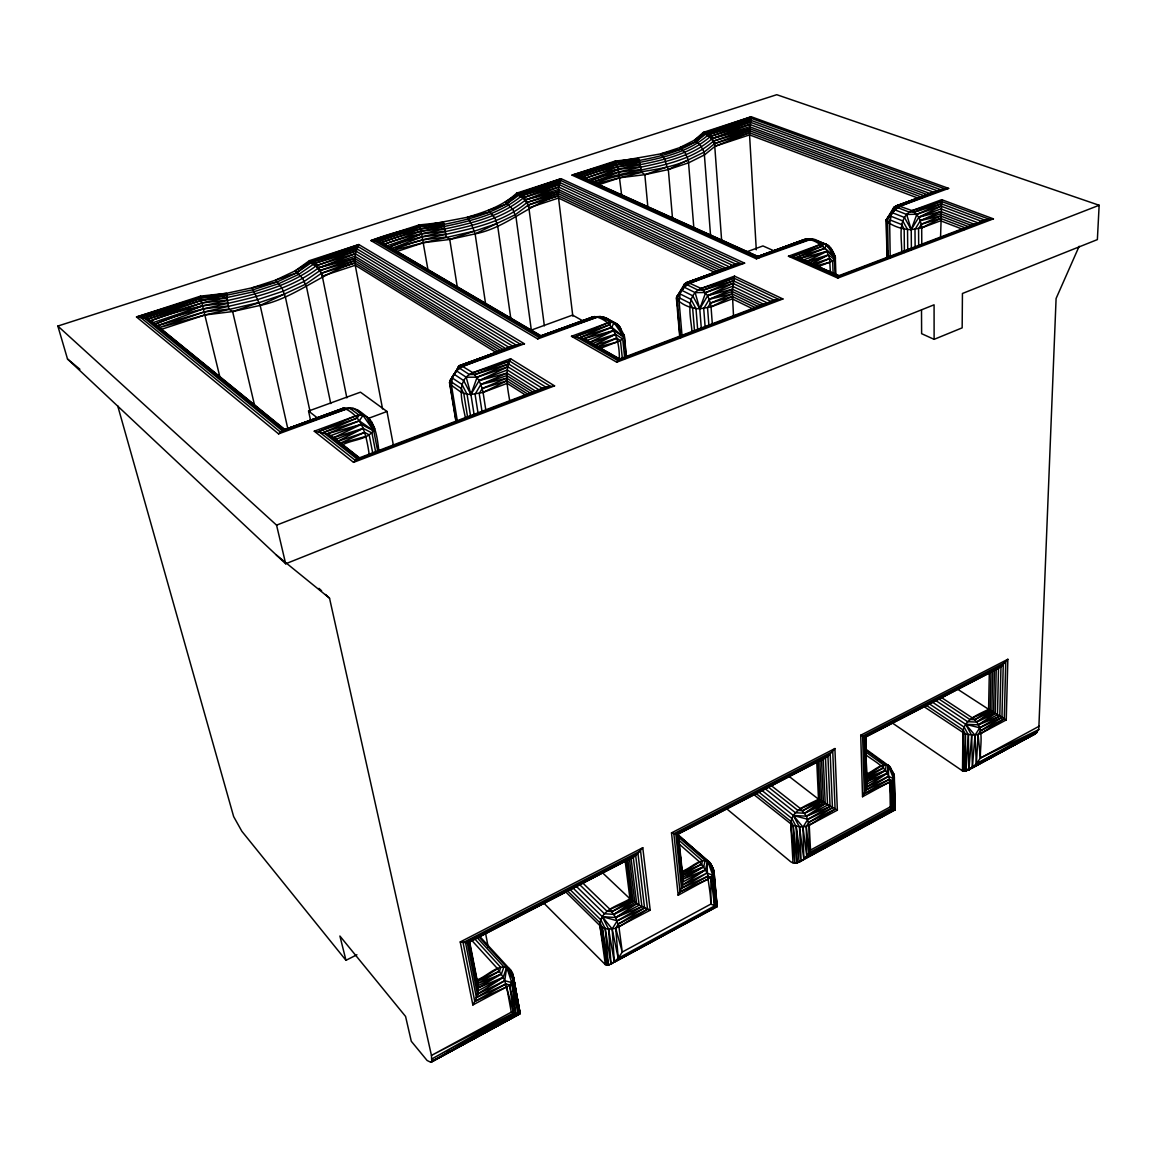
<?xml version="1.0" encoding="UTF-8"?>
<svg xmlns="http://www.w3.org/2000/svg" width="1157" height="1157" viewBox="0 0 1157 1157"><rect width="100%" height="100%" fill="white"/><g stroke="black" fill="none" stroke-linecap="round" stroke-linejoin="round"><path stroke-width="1.5" d="M940.569 237.011L941.726 199.684L993.415 218.861L837.798 278.085L788.467 256.232L820.284 244.489C828.73 241.22 833.763 251.633 835.397 258.054L832.678 261.005L818.288 266.66M382.577 408.956L355.242 265.257L355.3 253.701L358.844 244.561L524.439 343.803L462.988 366.306L456.393 370.79L449.523 382.562L456.003 421.698M677.178 833.879L710.817 863.932L713.912 870.57L717.21 906.654L608.38 965.184L605.386 964.692L599.89 925.614C599.586 909.677 619.472 905.381 629.958 898.772L639.17 905.193L650.205 910.197L642.771 847.719L460.24 941.943L472.866 1004.956L506.65 986.907C513.245 984.072 515.704 975.655 510.685 970.116C500.07 960.108 486.302 977.882 476.106 980.066C481.023 987.774 476.814 997.753 472.866 1004.956M677.944 835.021L709.516 862.066L713.912 870.57L712.828 875.227L710.991 877.324L710.788 904.109L622.264 952.052L618.214 958.256L611.041 964.345L605.198 928.507L600.714 919.714L569.88 889.429M865.465 774.351C873.043 772.196 879.768 763.186 888.243 765.298L894.303 776.651L894.853 810.131L891.859 807.919L892.076 780.57C895.344 777.996 894.679 772.919 891.237 770.822M1079.163 246.267L1056.095 298.492L1038.769 729.575L1035.168 733.871L968.901 769.882L964.186 771.112L962.508 770.895L962.884 732.757C963.579 719.278 978.75 714.491 988.599 709.299L1006.243 719.929L1007.848 659.273L860.721 735.216L862.543 796.725L892.076 780.57L889.487 779.341C887.245 767.525 875.314 761.971 866.651 755.463M509.774 401.19C507.475 387.393 504.163 372.033 510.613 358.742L554.55 385.86L353.536 462.352L314.256 431.185L355.213 416.072C375.345 409.925 377.327 439.371 379.019 451.895M726.466 808.613L789.103 860.418C794.671 866.376 802.987 861.025 806.747 855.717L893.19 808.801L893.609 778.704L888.243 765.298L890.861 768.422M572.816 316.165L558.296 195.851L558.643 187.058L561.102 178.684L744.602 263.145L690.165 283.089L684.206 287.211L676.614 297.147L676.455 298.752L679.709 336.528M760.887 789.624L793.384 815.483L802.972 827.096L806.747 855.717L808.757 852.984L809.235 825.201L806.472 816.177L800.528 808.671L770.75 785.198M928.362 703.21L964.186 727.146L968.409 734.97L968.901 769.882L976.363 763.837L980.398 758.052C979.834 745.036 985.33 726.958 972.343 717.89L940.858 697.136M989.322 672.448L988.599 709.299L956.969 688.791M938.472 698.712L969.928 719.509L974.57 719.697L990.175 710.311L990.956 671.407M934.74 699.855L967.657 721.693L976.624 722.069L991.853 711.367L992.706 669.903L1000.964 666.794L1007.848 659.273M733.567 316.917L732.265 291.506L734.521 276.133L782.913 298.969L616.739 362.199L571.5 336.282L607.353 323.049C612.617 320.908 618.995 323.57 620.89 328.993M756.288 249.811L749.432 132.766L751.255 116.756L948.639 188.403L900.334 206.091L894.939 209.894L886.305 219.801L886.942 257.736M931.327 701.417L965.705 724.296L978.388 724.832L995.251 713.464L996.22 669.339M1027.647 736.922L1035.168 733.871L972.386 767.669L974.989 735.245L979.733 727.796L999.793 716.197L1000.964 666.794L865.132 737.067L860.721 735.216M1001.948 717.47L979.733 727.796L965.705 724.296L971.678 735.36L972.386 767.669L1037.337 732.222L976.363 763.837L978.099 734.623L980.558 730.761L1001.948 717.47L1003.249 664.87L864.207 736.778L865.725 790.072L862.543 796.725M924.154 706.753L965.415 734.073L974.989 735.245L980.803 733.524L1004.29 718.83L1005.737 662.18L862.645 736.127L864.308 793.543L889.82 782.146L889.487 779.341L865.725 790.072L866.955 784.142L865.436 736.532L881.359 728.288M968.944 768.566L964.186 771.112L965.415 734.073L963.231 730.038L925.947 705.061M934.118 339.348L934.075 304.812L285.678 563.777L67.511 359.003L57.85 326.057L776.766 94.7L1099.15 205.266L1097.371 239.6L962.436 293.488L962.161 327.85L934.118 339.348L921.623 333.679L921.507 310.177M681.849 871.366C690.454 868.719 697.946 859.116 707.592 860.88C705.842 875.372 710.817 889.473 710.788 904.109L717.21 906.654L713.102 868.328L710.817 863.932L691.958 847.488M968.409 734.97L965.979 770.924L1035.168 733.871M793.037 862.862L790.766 824.203C791.026 809.567 808.324 805.012 818.505 799.169L837.364 810.175L834.906 748.536L671.508 832.881L678.176 895.243L710.991 877.324L714.592 905.931L618.214 958.256L612.169 928.97L602.262 916.633L572.657 887.665M968.901 769.882L971.678 735.36M865.725 790.072L888.605 776.318L888.243 765.298L887.217 773.266L866.926 781.553L866.058 777.967L883.398 767.944L883.789 765.023L866.275 752.368M478.882 936.852L506.708 967.194L504.741 980.717L513.636 1013.026L519.406 1014.067L520.144 1013.358L513.549 977.332L509.022 968.293M626.067 356.992L624.259 335.472L621.714 332.493M678.176 895.243L681.516 888.243L683.049 879.146L678.277 833.344M682.688 289.293L684.394 284.174L686 282.829L736.402 264.403L744.602 263.145M948.639 188.403L940.655 189.676L897.919 205.628L897.528 207.58L909.286 212.121L914.565 212.02L941.277 203.806L985.041 220.148L993.415 218.861M887.13 258.994L886.305 219.801L894.939 209.894L895.692 206.12L940.655 189.676L750.329 120.126L706.508 133.315C671.639 164.193 620.051 157.554 579.267 175.994L572.035 175.126L756.403 258.821L811.838 238.993L826.084 244.228L835.397 258.054C826.17 250.867 817.854 238.212 804.419 239.513L757.604 256.652L756.403 258.821M834.906 748.536L827.935 756.316L830.075 806.516L806.472 816.177L793.384 815.483L799.53 827.197L803.84 858.827L894.404 809.64L893.609 778.704L888.605 776.318L866.535 787.122L865.696 736.879M716.602 906.654L713.826 872.928L707.592 860.88L705.452 869.862L706.913 873.072L712.828 875.227L716.602 906.654L614.338 962.205L608.582 929.071L602.262 916.633L615.741 917.53L641.918 906.654L635.699 855.775L642.771 847.719M676.903 835.759L705.192 860.461L703.673 866.81L682.832 877.122L682.341 875.242L701.663 864.12L702.458 860.837L678.233 839.635M826.084 244.228L824.97 248.307L800.167 258.43L788.467 256.232M796.826 257.273L822.699 245.978L823.278 243.867L811.838 238.993L806.53 239.065L757.604 256.652L804.419 239.513L814.629 239.354L828.528 245.544L835.397 258.054L824.97 248.307L796.826 257.273L839.447 276.002L800.167 258.43L826.98 251.329L829.598 258.546L830.422 273.081M837.798 278.085L839.085 275.597M469.511 941.321L467.298 942.912L460.24 941.943M356.92 954.771L345.972 960.31L339.898 936.027L405.572 1016.439L411.285 1041.257L427.092 1060.477L430.794 1062.3L519.406 1014.067L513.13 979.993L506.708 967.194L503.208 977.332L477.422 994.21L467.298 942.912L635.699 855.775L468.599 942.565L478.087 990.797L503.208 977.332L497.568 968.727L471.044 939.571M477.306 937.835L503.902 966.89L501.415 974.049L477.827 983.522L499.477 971.113L500.779 967.411L474.225 938.313M474.037 414.105L470.928 394.537L477.118 377.211L508.574 363.963L545.714 387.074L554.55 385.86M701.33 328.617L699.768 308.832L705.683 292.519L733.364 280.761L774.293 300.227L782.913 298.969M911.398 249.536L911.224 229.65L916.865 214.262L941.277 203.806M341.301 445.59C351.236 439.154 368.519 440.47 374.55 428.871L374.203 426.976M599.572 348.705L620.456 340.592L623.999 337.208L616.912 323.859L606.355 318.103L600.208 316.541L596.838 317.278L537.745 338.929L370.992 240.598L378.513 241.567C424.069 221.696 480.169 227.365 519.739 194.26L559.583 182.43L736.402 264.403L687.967 282.467L687.041 284.723L697.975 290.103L703.442 290.06L733.364 280.761M677.395 306.128L676.614 297.147L684.206 287.211L686 282.829L736.402 264.403M537.745 338.929L539.957 336.282L592.89 316.888L603.462 316.83L614.005 322.586L611.807 327.301L583.764 338.668L571.5 336.282M754.219 309.57L732.338 298.896L711.034 306.894L699.768 308.832L692.754 295.787L681.863 290.364L676.455 298.752C681.95 304.971 691.351 308.615 699.768 308.832L707.694 295.657L732.612 286.285L767.901 303.206L774.293 300.227L618.662 359.364L580.236 337.439L609.609 324.741L610.737 322.297L600.208 316.541L592.89 316.888L539.957 336.282L594.727 316.584C615.032 320.59 619.762 342.486 619.342 359.943M616.739 362.199L618.662 359.364L620.34 359.292L583.764 338.668L613.817 330.54L623.999 337.208L614.005 322.586M940.655 189.676L895.692 206.12L886.305 219.801L888.764 217.082M450.709 384.24L450.116 380.696L459.401 365.728L516.051 345.017L524.439 343.803M457.434 369.155L450.116 380.696L459.401 365.728L511.206 346.869L458.172 366.971L471.42 362.416M525.119 394.812L507.171 383.357L483.076 392.397L470.928 394.537L463.682 380.566L453.906 374.13L449.523 382.562L450.001 384.312L461.267 392.339L467.066 394.262L470.928 394.537L479.143 380.595L507.88 366.798L542.358 388.347L545.714 387.074L356.848 458.837L353.536 462.352M531.685 393.973L506.78 378.18L482.223 388.463L479.215 393.568L481.992 411.357M374.55 428.871L369.372 418.747C362.618 413.902 355.286 405.297 346.015 409.159L278.577 433.875L136.497 316.975L144.321 318.045L201.361 300.401L253.441 289.655L277.29 281.874L296.582 272.907L312.462 261.887L356.631 248.712L516.051 345.017L461.05 365.496L459.488 368.114L469.323 374.506L474.963 374.506L508.574 363.963M450.116 380.696L459.401 365.728L520.202 344.106L357.701 246.34L310.929 261.135L295.353 270.752L275.8 280.052L252.197 287.789L226.396 293.314L200.682 297.074L136.497 316.975L200.523 296.12L226.396 293.314L228.84 309.078L232.629 311.566L254.8 406.338M679.853 294.023L676.614 297.147L684.394 284.174L733.234 265.633L559.062 184.57L521.908 195.649L518.625 195.374L518.191 193.581L516.644 193.161C502.962 205.975 484.87 211.962 467.283 217.285C434.772 223.677 402.13 228.507 370.992 240.598L418.921 224.993L443.464 222.303L446.356 237.04L449.755 239.456L457.348 287.471M759.686 307.256L732.207 293.936L710.47 303.105L707.563 307.936L708.937 325.912M808.757 852.984L810.507 850.077L890.283 806.863L891.859 807.919L808.757 852.984L806.284 826.416L808.815 822.381L832.447 807.803L830.22 754.364L675.847 834.197L671.508 832.881M886.305 219.801L893.811 207.508L895.692 206.12L944.662 188.75L750.777 118.173L704.96 132.708L694.345 140.243L679.752 147.633L660.661 153.895L615.683 161.806L572.035 175.126L615.206 161.069L638.548 158.495L641.788 172.321L644.839 174.678L647.848 206.973M889.675 215.578L893.811 207.508L937.517 190.891L750.011 122.121L708.648 134.617L705.669 134.313L704.96 132.708L703.384 132.346L694.345 140.243L700.202 144.943L704.179 152.102L710.572 235.695M963.983 229.766L940.583 220.785L921.695 227.871L911.224 229.65L904.441 217.444L892.712 212.874L886.508 221.189C893.247 226.483 902.561 229.448 911.224 229.65L918.86 217.183L941.089 206.163L981.729 221.392L985.041 220.148L838.709 275.756M970.202 227.293L940.641 216.041L921.362 224.241L918.571 228.797L918.672 244.995M618.214 958.256L615.698 928.232L618.315 924.024L644.565 907.941L637.999 853.779L465.591 942.941L476.409 997.551L505.913 983.985L509.557 984.954L515.762 1013.662L430.794 1062.3L519.985 1013.821L513.549 977.332L519.406 1014.067L431.735 1061.215L431.445 1055.43L329.528 598.183L325.565 594.496M676.614 297.147L686 282.829L740.494 263.478L560.321 180.275L518.191 193.581L505.32 202.07L512.84 209.374L516.051 217.444L531.338 330.179M278.577 433.875L282.106 430.606L342.79 408.392L353.724 408.45L362.965 415.334L359.335 420.859L327.2 433.803L314.256 431.185M377.92 452.185L373.783 430.91L361.346 424.373L327.2 433.803L330.83 435.596L359.769 458.331L356.848 458.837L323.425 432.487L357.238 418.024L359.133 415.175L349.906 408.276L342.79 408.392L282.106 430.606L144.321 318.045L200.913 298.275L226.526 295.411L200.682 297.074L140.315 317.22L280.269 431.923L346.015 409.159C363.79 417.663 366.769 438.734 369.459 455.916M510.613 358.742L472.837 372.684C454.036 380.494 463.219 404.719 465.606 419.08M734.521 276.133L701.113 288.455C684.149 295.975 691.206 318.377 692.016 332.16M941.726 199.684L912.106 210.617C896.154 218.283 902.402 239.875 901.65 253.441M808.859 239.6L756.982 257.433L575.607 175.286L615.683 161.806L639.271 160.187L616.204 162.79L579.267 175.994L582.188 177.007C623.117 159.883 673.851 164.945 708.648 134.617L750.329 120.126M342.79 408.392L336.745 411.53M639.821 161.98L616.956 164.583L582.188 177.007L584.95 178.438C625.966 162.515 675.934 166.218 710.629 136.367L750.011 122.121M595.913 183.833L619.906 177.744L644.839 174.678L668.341 169.558L704.179 152.102L714.607 143.584L749.418 130.669L924.703 195.967M937.517 190.891L934.625 192.539L749.736 124.435L712.322 138.507C678.638 167.982 629.9 163.976 590.33 181.027M927.552 194.752L749.461 128.658L713.565 141.082C680.229 169.804 632.705 167.288 593.165 182.314M678.335 833.821L675.847 834.197L681.516 888.243L707.925 876.211L710.991 877.324M703.384 132.346L751.255 116.756L704.96 132.708L696.138 141.964L679.752 147.633L684.958 152.464L688.314 160.013L693.954 229.231M596.838 317.278L538.815 337.294L374.694 240.801L419.268 225.817L443.926 224.198L419.658 226.917L378.513 241.567L381.593 242.637C427.266 224.154 482.469 228.16 521.908 195.649L559.583 182.43M444.346 226.121L420.266 228.869L381.593 242.637L384.543 244.127C430.274 226.931 484.638 229.505 523.933 197.5L559.062 184.57M725.106 270.102L558.267 191.541L527.042 202.461C489.078 234.119 436.001 230.272 392.671 250.476L423.448 242.71L449.755 239.456L475.122 233.859L515.415 214.638L528.272 205.049L558.224 193.653L720.797 270.463M715.576 272.734L730.342 267.31L558.643 187.058L525.394 200.089C486.605 231.588 433.108 228.623 388.564 247.352L384.543 244.127L420.946 231.226L444.809 228.479M516.644 193.161L561.102 178.684L518.191 193.581L506.867 203.994L488.456 210.343L494.965 217.979L497.741 226.338L510.931 319.346M592.89 316.888L586.397 320.156M144.321 318.045L147.59 319.173L201.94 302.96L254.453 291.593L278.953 283.581L298.766 274.354L314.646 263.391L356.631 248.712M503.483 349.718L354.794 258.459L320.229 270.405L304.436 281.267L283.479 291.116L257.534 299.649L204.066 311.985L158.003 327.981L204.789 315.008L232.629 311.566L260.166 305.405L305.708 284.116L321.487 273.254L354.765 260.687L500.981 350.701M226.772 297.523L201.361 300.401L147.59 319.173L150.743 320.749C204.673 299.301 268.091 301.601 315.991 265.994L355.893 251.04L512.869 346.261L516.051 345.017M481.587 358.395L510.006 347.968L355.3 253.701L318.189 268.106C270.969 303.799 208.014 301.124 155.168 324.119L150.743 320.749L201.94 302.96L227.134 300.053M330.743 403.562L306.547 287.023L302.787 278.62L295.353 270.752L309.411 260.658L358.844 244.561L310.929 261.135L296.582 272.907L275.8 280.052L282.12 288.295L285.389 297.016L310.09 411.747M819.778 759.325L821.701 801.454L804.679 813.241L795.438 812.749L764.314 788.062M627.716 858.624L633.081 901.317L613.948 914.377L604.417 913.741L576.07 886.103M866.535 787.122L887.217 773.266L866.955 784.142L865.436 736.532M678.089 843.106L699.609 861.979L705.452 869.862L682.948 881.923L677.988 834.211L825.491 757.878L823.22 758.847L825.216 803.696L806.472 816.177L827.544 805.084L825.491 757.878L827.935 756.316L677.12 834.342L682.428 885.105L706.913 873.072L681.516 888.243M682.428 885.105L705.452 869.862L683.049 879.146L703.673 866.81L682.341 875.242L679.766 850.409M582.824 883.051L609.97 909.344L615.741 917.53L639.17 905.193L633.284 857.351L631.057 858.277L636.697 903.733L615.741 917.53L618.937 926.902L622.264 952.052L615.698 928.232L650.205 910.197M866.607 775.494L881.229 766.035M699.609 861.979L681.531 873.549L701.663 864.12M497.568 968.727L477.147 981.642L499.477 971.113M708.446 879.074L680.012 891.902L673.851 833.691L832.751 751.573L835.094 809.133L809.235 825.201L802.972 827.096L793.21 825.708L754.162 794.816M618.937 926.902L647.558 909.228L640.559 850.887L463.075 942.608L474.775 1001.441L506.65 986.907L511.307 1012.158L513.636 1013.026L509.557 984.954M866.926 781.553L885.452 770.417L886.175 764.777L865.74 750.025M768.132 786.905L797.882 810.421L802.654 810.667L820.038 800.297L818.187 760.771M469.207 941.191L478.304 987.789L501.415 974.049L478.203 985.59L469.38 940.482M476.409 997.551L504.741 980.717L511.77 982.597L518.018 1014.082L513.13 979.993M579.946 884.917L607.049 911.253L611.981 911.586L631.418 900.045L626.356 859.911M542.358 388.347L539.321 390.083L507.33 370.009L479.143 380.595L472.837 372.684L461.05 365.496M830.075 806.516L807.875 819.301L802.972 827.096L803.84 858.827M641.918 906.654L617.231 920.813L612.169 928.97L614.338 962.205M864.308 793.543L889.487 779.341M680.012 891.902L707.925 876.211M474.775 1001.441L505.913 983.985M981.729 221.392L978.663 223.084L940.93 208.882L918.86 217.183L912.106 210.617L897.919 205.628M973.876 766.585L965.979 770.924L965.415 734.073M977.043 764.835L986.531 759.628M989.698 757.893L999.185 752.672M1002.352 750.936L1011.84 745.73M1015.007 743.994L1024.495 738.773M1027.662 737.038L1032.406 734.435L1027.647 736.995M430.794 1062.3L520.144 1013.358L513.014 974.787L507.937 968.583M458.866 1045.87L461.99 1044.164M511.307 1012.158L431.445 1055.43L513.636 1013.026L431.951 1058.886L515.762 1013.662L511.77 982.597L506.708 967.194M978.099 734.623L980.398 758.052L1039.348 726.119M805.879 857.279L809.018 855.573M859.058 828.398L862.182 826.705M566.554 889.921L599.919 922.78L602.218 927.321L608.38 965.184L682.268 925.036M685.421 923.329L716.863 906.249L713.912 870.57M755.738 793.196L790.969 821.427L793.21 825.708L796.999 862.948L892.828 810.883M1014.964 743.821L1024.48 738.701M446.457 1052.812L449.596 1051.134M457.434 1046.926L466.835 1041.893M469.973 1040.215L484.089 1032.666M487.227 1030.988L520.144 1013.358L515.487 991.723M837.364 810.175L809.235 825.201L810.507 850.077M980.803 733.524L1006.243 719.929M810.131 264.577L828.557 254.829L834.501 259.573L834.992 273.992M594.539 345.162L615.495 334.257L622.697 338.958L624.78 358.67M471.116 940.496L485.506 933.063M493.489 928.926L519.074 915.693M527.071 911.557L547.854 900.811M562.23 893.363L581.421 883.442M589.405 879.306L592.601 877.657M595.812 875.994L614.989 866.072M622.987 861.936L626.183 860.287M687.822 828.398L691.004 826.749M694.186 825.1L718.063 812.764M726.018 808.642L751.472 795.466M759.426 791.359L789.667 775.725M792.849 774.076L811.939 764.198M815.121 762.55L823.22 758.847M884.555 726.639L914.825 710.977M918.007 709.328L948.277 693.679M956.232 689.558L986.502 673.895M989.698 672.246L994.47 669.773L993.559 712.423L976.624 722.069L995.251 713.464M865.638 737.096L998.52 668.341L997.45 714.795L978.388 724.832L999.793 716.197M361.042 459.011L333.795 437.606L361.346 424.373L330.83 435.596L337.511 441.439L363.139 428.336L371.947 432.949L375.765 452.459M618.315 924.024L647.558 909.228M808.815 822.381L835.094 809.133M980.558 730.761L1004.29 718.83M921.782 244.141L921.695 227.871L940.598 218.413L965.907 228.088M803.262 260.036L805.735 261.872L826.98 251.329L803.262 260.036L800.167 258.43M712.394 324.871L711.034 306.894L732.236 296.438L755.897 307.936M866.636 779.702L885.452 770.417L866.058 777.967M477.422 994.21L504.741 980.717L503.208 977.332L478.304 987.789M485.839 410.2L483.076 392.397L506.896 380.798L528.026 394.248M589.795 342.284L613.817 330.54L587.105 340.36L589.795 342.284L615.495 334.257L591.56 343.991M770.952 301.485L732.945 283.349L707.694 295.657L701.113 288.455L687.967 282.467M980.398 758.052L1038.769 729.575L976.363 763.837L974.989 735.245L965.705 724.296M611.981 911.586L633.081 901.317M802.654 810.667L821.701 801.454M974.57 719.697L991.853 711.367M644.565 907.941L617.231 920.813L602.262 916.633M832.447 807.803L807.875 819.301L793.384 815.483M636.697 903.733L613.948 914.377L634.86 902.561L629.379 858.639L631.057 858.277M866.68 775.725L883.398 767.944M825.216 803.696L804.679 813.241L823.451 802.596L821.484 759.252M814.138 265.43L829.598 258.546L832.678 261.005L833.112 273.63M597.359 346.71L616.724 338.162L620.456 340.592L622.365 358.525M976.262 224.979L940.8 211.572L920.394 220.582L914.999 229.404L915.129 247.396M372.973 454.282L369.155 434.844L364.6 432.458L338.842 443.724L365.612 436.464M765.529 305.144L732.381 289.192L709.313 299.273L703.716 308.601L705.249 328.386M537.036 392.064L506.968 373.118L480.878 384.442L475.064 394.291L478.159 413.873M912.106 210.617L941.494 201.448L989.235 219.208L838.247 276.61L792.632 256.449L820.284 244.489M609.97 909.344L631.418 900.045M701.113 288.455L733.928 278.143L778.603 299.287L617.664 360.463L575.81 336.557L607.353 323.049M800.528 808.671L820.038 800.297M972.343 717.89L990.175 710.311M472.837 372.684L509.557 361.027L550.096 386.149L355.127 460.269L318.768 431.518L355.213 416.072M590.301 180.868L618.417 169.327L640.906 166.709M808.945 262.841L828.557 254.829L805.735 261.872M718.54 271.808L558.296 195.851C528.431 204.413 506.159 227.9 475.122 233.859L471 222.939L467.283 217.285L490.178 211.962M388.564 247.352L421.625 233.916L445.329 231.169M335.79 439.4L363.139 428.336L333.795 437.606M498.956 351.945L354.91 262.986C321.241 272.98 295.049 298.231 260.166 305.405L252.197 287.789L277.29 281.874M922.288 197.384L749.432 132.766L715.04 146.288L704.627 154.821L688.733 162.761L668.341 169.558L672.492 218.181M900.334 206.091L944.662 188.75M914.565 212.02L941.494 201.448M690.165 283.089L740.494 263.478M789.233 246.108L794.266 244.141M474.963 374.506L509.557 361.027M703.442 290.06L733.928 278.143M462.988 366.306L520.202 344.106M574.639 324.727L583.027 321.458M57.85 326.057L276.566 525.148L1099.15 205.266M155.168 324.119L202.591 305.824L227.625 302.903M593.107 181.996L619.038 172.089L641.383 169.472M280.269 431.923L344.236 408.247L346.015 409.159M538.815 337.294L594.727 316.584M756.982 257.433L806.53 239.065M368.866 418.212L387.002 411.487L393.366 445.156M458.172 366.971L474.891 360.839M582.188 177.007L758.124 256.536L804.419 239.513M712.293 273.934L684.394 284.174L699.522 278.982M901.968 204.514L893.811 207.508L902.185 204.659M905.237 203.314L932.99 193.132M197.384 359.046L156.73 325.941L203.314 308.876L228.189 305.954M569.953 326.043L541.881 336.297L384.543 244.127M573.265 324.828L591.429 318.189L540.912 335.993M772.167 252.009L758.63 256.955L579.267 175.994M775.552 250.78L794.179 243.968M291.882 427.815L320.142 417.489M326.795 415.059L341.763 409.592L283.667 430.115L147.59 319.173M310.828 421.582L308.557 411.039L360.463 392.18L387.002 411.487M531.092 330.179L572.556 315.109L583.504 321.212M746.236 252.009L762.94 245.935L774.178 250.924M282.106 430.606L344.236 408.247M584.95 178.438L617.708 166.796L640.371 164.178M595.855 183.341C625.228 170.05 658.752 173.29 688.314 160.013M575.81 336.557L609.609 324.741M318.768 431.518L357.238 418.024M792.632 256.449L822.699 245.978M518.191 193.581L519.739 194.26L560.321 180.275M587.178 180.073L618.417 169.327L615.206 161.069M232.629 311.566L284.579 294.066M449.755 239.456L497.148 223.489M644.839 174.678L667.141 166.984L664.668 159.102L660.661 153.895L681.632 149.094M309.411 260.658L312.462 261.887L357.701 246.34M704.96 132.708L706.508 133.315L750.777 118.173M386.944 245.834L421.625 233.916L418.921 224.993M200.523 296.12L202.591 305.824L153.375 322.528L285.2 429.811M507.88 366.798L477.118 377.211L466.199 377.196L456.393 370.79M732.945 283.349L705.683 292.519L695.126 292.605L684.206 287.211M941.089 206.163L916.865 214.262L906.669 214.45L894.939 209.894M337.511 441.439L364.6 432.458M162.24 329.08L204.789 315.008L258.43 302.686M396.663 251.561L423.448 242.71L473.69 231.226M597.995 184.99L619.906 177.744L641.788 172.321M594.727 345.393L616.724 338.162M811.838 264.346L829.598 258.546M323.425 432.487L359.335 420.859L373.783 430.91L366.465 416.563M580.236 337.439L611.807 327.301L623.999 337.208M705.669 134.313L712.322 138.507L749.548 126.764L930.662 193.754M140.315 317.22L200.913 298.275M518.625 195.374L525.726 199.756L558.383 189.531L726.48 268.438M310.929 261.135L311.016 263.16L318.623 267.73L354.939 256.348L506.318 348.951M483.076 392.397L482.223 388.463L506.896 380.798M374.694 240.801L419.658 226.917M721.708 241.451L714.563 143.613L749.432 132.766M575.607 175.286L616.204 162.79M315.991 265.994L321.429 273.298L354.91 262.986M523.369 198.064L528.228 205.078L558.296 195.851M711.034 306.894L710.47 303.105L732.236 296.438M749.736 124.435L710.629 136.367L708.026 135.355M355.3 253.701L316.729 265.358L313.561 264.331M921.695 227.871L921.362 224.241L940.598 218.413M558.643 187.058L523.933 197.5L521.084 196.473M355.893 251.04L314.646 263.391L311.016 263.16M156.73 325.941L204.066 311.985L228.84 309.078M706.508 133.315L710.629 136.367L713.681 140.952L749.418 130.669M312.462 261.887L316.729 265.358L320.229 270.405L354.765 260.687M519.739 194.26L523.933 197.5L527.202 202.301L558.224 193.653M506.968 373.118L479.143 380.595L482.223 388.463M712.322 138.507L749.461 128.658M732.381 289.192L707.694 295.657L710.47 303.105M597.446 347.259L617.419 342.009M318.623 267.73L354.794 258.459M940.8 211.572L918.86 217.183L921.362 224.241M816.35 265.748L830.032 262.249M525.726 199.756L558.267 191.541M506.78 378.18L480.878 384.442L506.824 375.606L534.129 392.874M732.207 293.936L709.313 299.273L732.265 291.506L762.463 306.099M940.641 216.041L920.394 220.582L940.713 213.756L973.109 226.034M615.698 928.232C610.419 929.722 604.156 929.404 599.89 925.614L565.281 891.454M445.85 234.061L422.305 236.823L389.938 249.102L422.912 239.803L446.356 237.04M283.667 430.115L285.229 430.245L150.743 320.749M893.464 809.712L894.853 810.131L894.115 774.554L889.834 766.541L864.886 748.449M962.508 770.895L892.105 722.85M918.571 198.324L749.519 134.892L715.04 146.288L713.681 140.952M827.154 246.325L830.437 247.714L835.282 256.55L835.889 274.542M820.313 268.308L825.172 270.463M833.271 274.035L838.131 276.19M595.363 183.789L610.101 190.457M613.369 191.932L623.189 196.372M626.472 197.861L633.009 200.826M636.292 202.301L646.112 206.741M654.298 210.458L659.201 212.671M662.484 214.161L669.021 217.126M677.207 220.828L682.124 223.041M685.392 224.53L696.847 229.708M700.13 231.198L705.032 233.41M713.218 237.127L716.501 238.602M721.404 240.83L732.858 246.007M741.044 249.71L745.961 251.937M749.23 253.412L755.781 256.377M715.098 272.531L558.498 198.049L528.879 207.841L544.354 325.84M613.224 322.76L619.255 326.043L624.259 335.472L626.515 357.021M583.764 338.668L619.501 359.205M381.593 242.637L541.158 336.21M378.513 241.567L540.203 336.311M497.496 353.377L355.242 265.257L322.297 276.147L346.854 397.863M605.386 964.692L543.457 902.749M877.729 758.949L882.097 762.116M357.209 409.665L362.271 414.828M788.539 775.985L818.505 799.169L816.741 761.725M308.557 411.039L318.016 418.415M338.914 442.538L343.123 445.864M354.375 454.701L359.986 459.112M327.2 433.803L358.308 458.273M759.411 792.531L791.851 818.447L796.204 826.72L801.136 860.982L799.53 827.197M276.306 554.984L329.528 598.183M200.19 361.331L204.384 364.759M207.19 367.029L209.995 369.314M212.801 371.599L215.607 373.885M219.801 377.312L222.607 379.597M231.024 386.438L284.275 429.825M201.304 363.284L204.095 365.569M67.511 359.003L79.905 369.242M518.669 1011.753L519.753 1012.664L513.014 974.787M758.124 256.536L759.05 257.866M677.149 834.559L681.184 838.087M683.888 840.43L689.268 845.131M606.355 318.103L608.712 320.287M318.97 588.349L321.603 590.808M602.566 872.841L629.958 898.772L625.127 860.678M710.196 136.859L714.563 143.613M479.215 935.839L510.685 970.116L512.276 976.031M345.972 960.31L241.856 831.276L233.656 816.611L117.681 405.76M362.965 415.334L373.783 430.91M667.141 166.984L668.341 169.558M320.229 270.405L322.297 276.147L321.487 273.254M527.202 202.301L528.879 207.841L528.272 205.049M707.592 860.88L712.828 875.227L714.592 905.931M371.527 421.741L372.756 425.342M906.669 214.45L911.224 229.65M695.126 292.605L699.768 308.832M466.199 377.196L470.928 394.537M220.163 378.137L202.591 305.824M276.566 525.148L285.678 563.777M421.625 233.916L427.888 269.35M618.417 169.327L621.714 195.678M260.166 305.405L287.818 428.726M485.564 933.265L488.225 947.366M511.568 972.545L512.189 975.944M599.89 925.614L606.803 965.184L602.218 927.321M457.42 421.466L451.534 385.816L452.199 377.934L461.961 384.399L467.066 394.262L470.494 415.609M456.191 421.712L450.001 384.312L451.389 381.926L461.137 388.419L463.783 393.51L467.529 416.708M475.122 233.859L485.81 305.26M790.766 824.203L794.931 863.223L793.21 825.708M678.653 839.765L679.39 846.852M677.351 833.532L677.727 837.017M679.723 856.151L680.085 859.622M680.808 866.579L681.169 870.064M624.23 341.04L624.809 346.42M625.373 351.8L625.937 357.18M682.023 335.631L679.116 301.543L680.157 293.965L691.033 299.417L695.993 308.644L697.714 330.208M680.547 338.075L677.308 300.256L679.217 297.783L690.078 303.264L692.638 308.037L694.533 331.379M677.698 309.729L678.624 320.503M678.942 324.105L679.709 333.086M605.198 928.507L608.38 965.184M713.102 868.328L713.826 877.252M714.404 884.396L714.852 889.747M715.576 898.671L715.865 902.229M891.859 807.919L889.82 782.146L890.283 806.863M608.582 929.071L611.041 964.345M892.076 780.57L893.19 808.801M893.768 792.183L894.404 810.03L894.115 774.554L894.882 810.045L799.082 862.167L796.204 826.72L796.999 862.948M962.884 732.757L964.186 771.112M864.886 735.997L865.277 749.982M890.21 257.837L889.675 223.561L891.035 216.301L902.735 220.886L907.536 229.52L907.739 251.199M888.2 256.709L887.65 222.477L889.993 219.946L901.693 224.559L904.167 229.028L904.412 252.486M887.607 250.881L887.723 258.112M806.284 826.416L806.747 855.717M894.303 776.651L894.404 809.64"/></g></svg>
